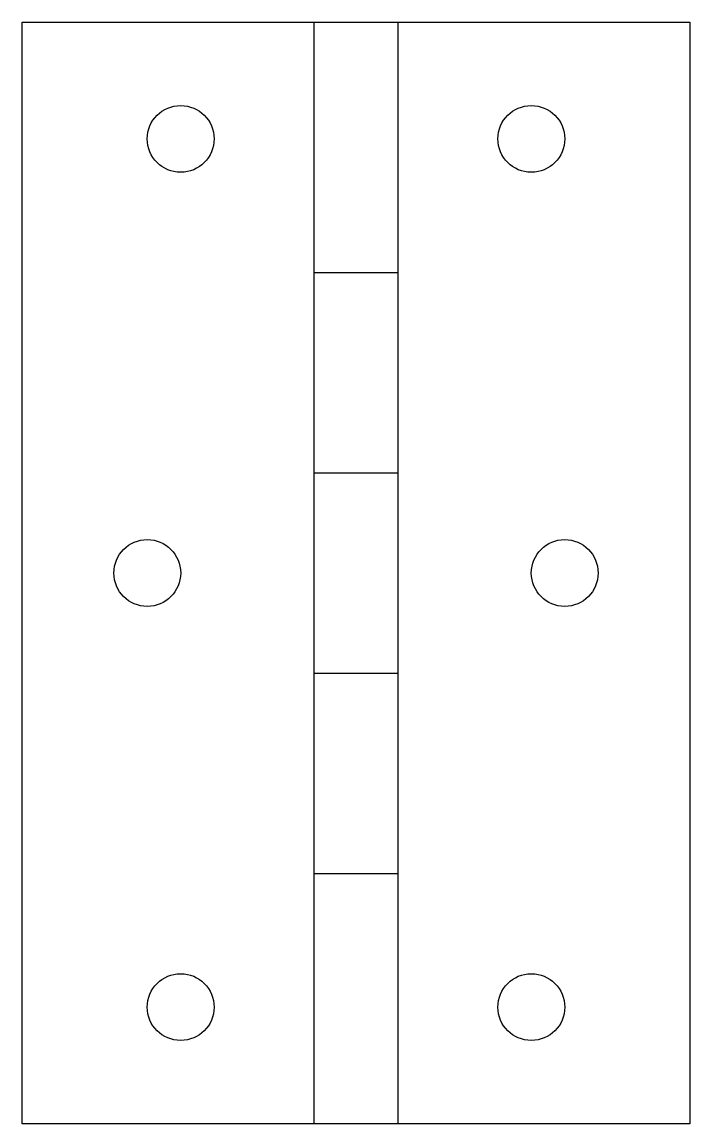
# Model space of a CAD drawing. Header units: millimetres. Extents: x 0 to 40, y 0 to 66.
import ezdxf

# ---------------------------------------------------------------- set-up
doc = ezdxf.new("R2010")
doc.units = ezdxf.units.MM

# ---------------------------------------------------------------- blocks, each defined once
blk = doc.blocks.new('Banlela-4')
at = {"color": 1}
for p, q in [((0, 66), (40, 66)), ((0, 0), (0, 66)), ((17.5, 0), (17.5, 66)), ((22.5, 66), (22.5, 0)), ((40, 66), (40, 0)), ((17.5, 51), (22.5, 51)), ((17.5, 39), (22.5, 39)), ((17.5, 27), (22.5, 27)), ((17.5, 15), (22.5, 15)), ((40, 0), (0, 0))]:
    blk.add_line(p, q, dxfattribs=at)
for centre in [(9.5, 59), (30.5, 59), (7.5, 33), (32.5, 33), (9.5, 7), (30.5, 7)]:
    blk.add_circle(centre, 2, dxfattribs=at)

msp = doc.modelspace()

# ---------------------------------------------------------------- block references
msp.add_blockref('Banlela-4', (0, 0))

doc.saveas('drawing.dxf')
